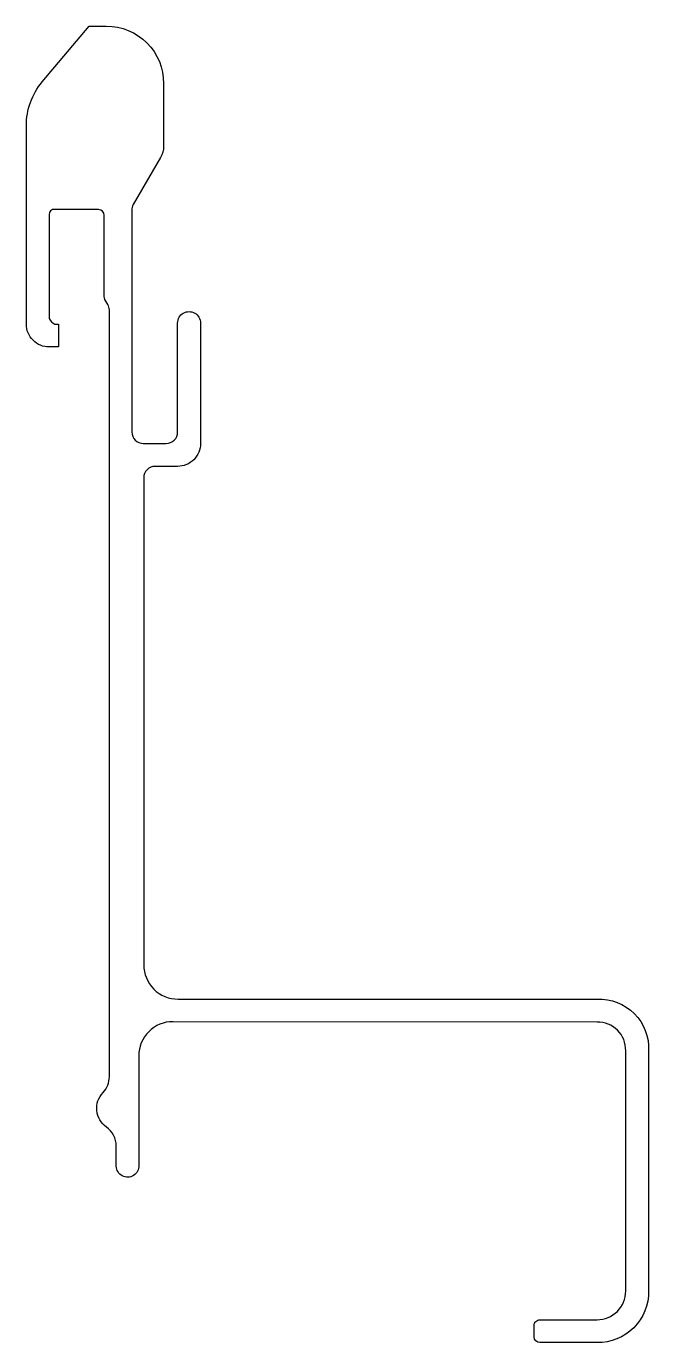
# Model space of a CAD drawing. Extents: x 1251 to 1305, y 285 to 400.
import ezdxf

# ---------------------------------------------------------------- set-up
doc = ezdxf.new("R2010")
doc.units = 0
doc.layers.get('0').update_dxf_attribs({"linetype": 'CONTINUOUS'})

msp = doc.modelspace()

# ---------------------------------------------------------------- linework, layer by layer
at = {"color": 7}
msp.add_lwpolyline([(1265.97, 363.48, -0.414214), (1263.97, 361.48), (1262.01, 361.48, 0.414214), (1261.01, 360.48), (1261.01, 317.95, 0.414214), (1264.01, 314.95), (1300.64, 314.95, -0.441064), (1305.14, 310.45), (1305.14, 289.45, -0.421909), (1300.64, 284.95), (1295.64, 284.95, -0.41113), (1295.14, 285.45), (1295.14, 286.45, -0.416851), (1295.64, 286.95), (1300.64, 286.95, 0.414214), (1303.14, 289.45), (1303.14, 310.45, 0.427015), (1300.64, 312.95), (1263.57, 312.98, 0.421352), (1260.58, 309.98), (1260.58, 300.43, -1.003848), (1258.61, 300.35), (1258.61, 302.14, 0.244292), (1257.75, 303.78, -0.458161), (1257.45, 306.79, 0.192329), (1258.01, 308.17), (1258.01, 375.13, 0.131656), (1257.87, 375.63), (1257.62, 376.07, -0.13166), (1257.56, 376.32), (1257.56, 383.41, 0.413597), (1257.06, 383.91), (1253.25, 383.92, 0.505638), (1252.75, 383.42), (1252.75, 374.41, 0.263501), (1253.25, 373.91), (1253.55, 373.91), (1253.55, 371.91), (1252.75, 371.91, -0.418883), (1250.75, 373.91), (1250.75, 391.22, -0.176022), (1252.14, 395.07), (1256.24, 399.92), (1257.74, 399.92, -0.420798), (1262.74, 394.92), (1262.74, 389.45, -0.13323), (1262.48, 388.45), (1260.1, 384.34, 0.149602), (1259.97, 383.84), (1259.97, 364.48, 0.414214), (1260.97, 363.48), (1262.97, 363.48, 0.414214), (1263.97, 364.48), (1263.97, 374, -1.000004), (1265.97, 374)], format="xyb", close=True, dxfattribs=at)

doc.saveas('drawing.dxf')
